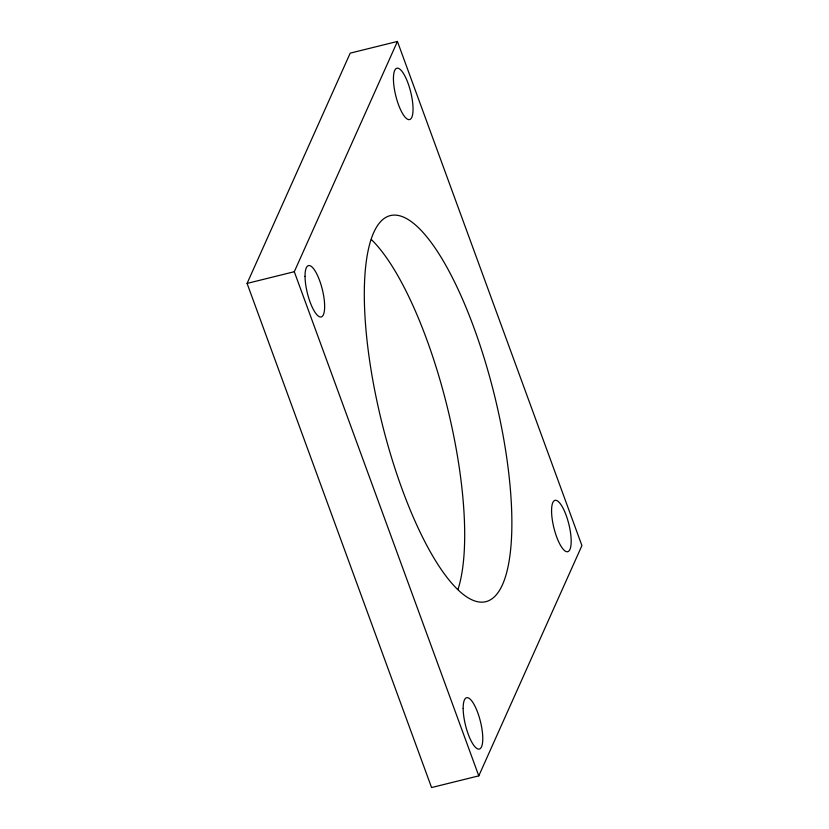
<?xml version="1.0" encoding="UTF-8"?>
<svg xmlns="http://www.w3.org/2000/svg" width="829" height="829" viewBox="0 0 829 829"><rect width="100%" height="100%" fill="white"/><g stroke="black" fill="none" stroke-linecap="round" stroke-linejoin="round"><path stroke-width="1.24" d="M247.083 283.414L350.211 53.139L397.433 41.45L581.917 545.586L478.789 775.861L431.567 787.55L247.083 283.414L294.295 271.715L397.433 41.45M294.295 271.715L478.789 775.861M371.361 239.54A198.856 57.926 76.1 0 1 447.163 406.604A198.856 57.926 76.1 0 1 457.94 589.543M393.433 78.983A26.445 7.699 76.1 0 0 408.262 119.521A26.445 7.699 76.1 0 0 408.034 83.221A26.445 7.699 76.1 0 0 393.433 78.983M305.031 276.358A26.445 7.699 76.1 0 0 319.87 316.896A26.445 7.699 76.1 0 0 319.631 280.585A26.445 7.699 76.1 0 0 305.031 276.358M463.162 708.474A26.445 7.699 76.1 0 0 478.001 749.012A26.445 7.699 76.1 0 0 477.763 712.712A26.445 7.699 76.1 0 0 463.162 708.474M551.565 511.099A26.445 7.699 76.1 0 0 566.404 551.648A26.445 7.699 76.1 0 0 566.166 515.337A26.445 7.699 76.1 0 0 551.565 511.099M364.408 286.306A198.856 57.926 76.1 0 0 471.649 599.688A198.856 57.926 76.1 0 0 478.271 339.973A198.856 57.926 76.1 0 0 364.408 286.306"/></g></svg>
